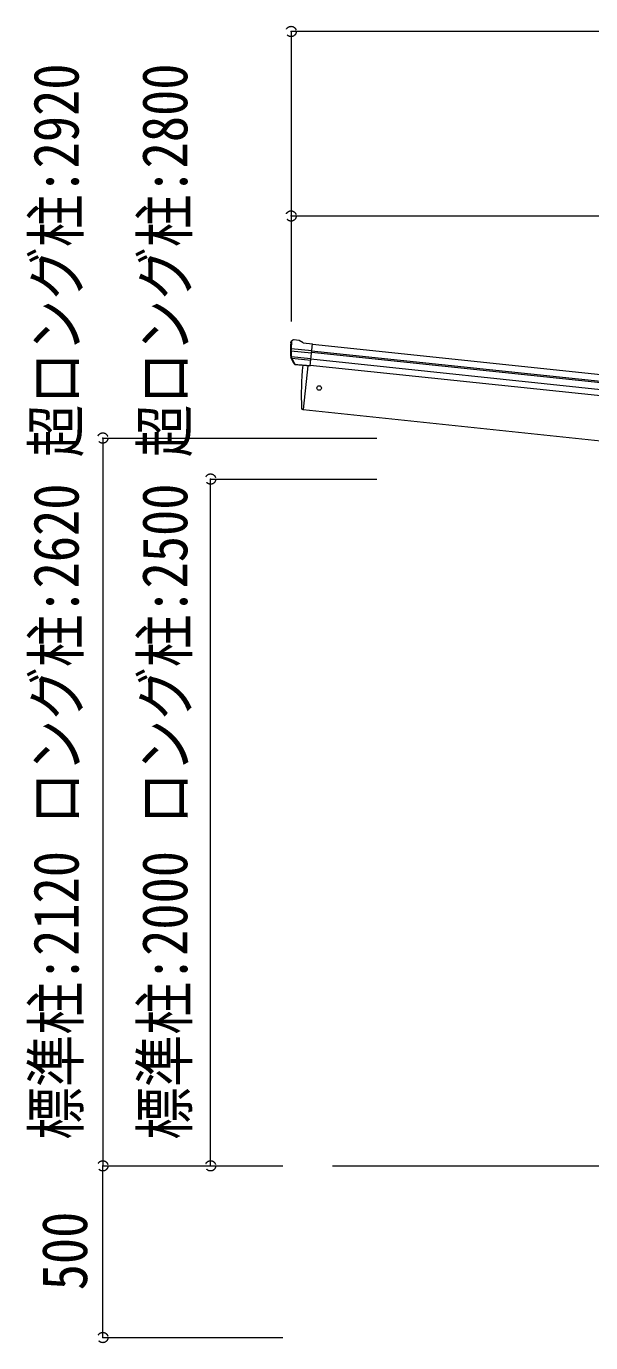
# Model space of a CAD drawing. Units: millimetres at full size, sheet at 1:30; details may follow other scales. Extents: x -20916 to 28483, y -5820 to 5820.
# Drawn here: x 21085 to 22726, y -2122 to 1711 of the extents above; entities that cross this region are included whole.
import ezdxf
from ezdxf.enums import TextEntityAlignment as Align

# ---------------------------------------------------------------- set-up
doc = ezdxf.new("R2010")
doc.units = ezdxf.units.MM
doc.header["$LTSCALE"] = 30
doc.header["$PDMODE"] = 32
doc.header["$PDSIZE"] = 30
doc.linetypes.add('DASHED1', pattern=[1.8, 1.2, -0.6])
doc.layers.add('0-5_DIM1', color=4, linetype='DASHED1', lineweight=9)
doc.layers.add('0-6_OTH_LINE', color=6, linetype='Continuous', lineweight=9)
doc.styles.add('ＭＳ ゴシック', font='')
doc.styles.get('ＭＳ ゴシック').set_extended_font_data('MS Gothic')

msp = doc.modelspace()

# ---------------------------------------------------------------- linework, layer by layer
at = {"layer": '0-5_DIM1', "color": 6, "linetype": 'Continuous'}
for p, q in [((21854.75, 1696.12), (21854.75, 858.84)), ((26107.22, 1696.12), (21854.75, 1696.12)), ((21854.75, 1158.84), (21854.75, 851.44)), ((21854.75, 1158.84), (23972.98, 1158.84)), ((21307.01, 512.21), (22103.98, 512.21)), ((21307.01, 512.21), (21307.01, -1607.28)), ((21620.54, 392.72), (22103.98, 392.72)), ((21620.54, -1607.28), (21620.54, 392.72)), ((21307.01, -1607.28), (21830.98, -1607.28)), ((21620.54, -1607.28), (21830.98, -1607.28)), ((21307.01, -2107.22), (21830.98, -2107.22))]:
    msp.add_line(p, q, dxfattribs=at)
at = {"layer": '0-5_DIM1', "linetype": 'Continuous'}
for p, q in [((21853.77, 789.12), (21854.08, 790.97)), ((21914.69, 765.98), (21854.95, 772.26)), ((21860.34, 797.01), (21855.16, 792.82)), ((21860.34, 797.01), (21860.35, 797.01)), ((21877.5, 796.68), (21864.01, 798.1)), ((21890.33, 789.3), (21878.73, 796.27)), ((21890.33, 789.3), (21916.85, 786.51)), ((21910.06, 721.96), (21916.85, 786.51)), ((23912.72, 574.73), (21916.64, 784.52)), ((21864.21, 727.97), (21854.08, 746.23)), ((21854.47, 766.39), (21914.07, 760.13)), ((21855.31, 749.64), (21912.34, 743.65)), ((21865.26, 728.4), (21855.81, 746.7)), ((21856.7, 744.98), (21911.87, 739.18)), ((23908.21, 531.79), (21912.13, 741.59)), ((23910.31, 551.65), (21914.21, 761.45)), ((23910.74, 555.83), (21914.65, 765.63)), ((21874.26, 725.72), (21866.57, 726.53)), ((21866.71, 726.75), (21910.09, 722.19)), ((21874.51, 725.6), (21874.26, 725.72)), ((21899.85, 722.94), (21874.51, 725.6)), ((21903.18, 722.68), (21889.79, 595.29)), ((21900.12, 723.01), (21899.85, 722.94)), ((21910.06, 721.96), (21900.12, 723.01)), ((21910.37, 724.85), (23906.45, 515.06)), ((21889.79, 595.29), (21887.74, 595.58)), ((21889.79, 595.29), (23817.13, 392.72))]:
    msp.add_line(p, q, dxfattribs=at)
at = {"layer": '0-5_DIM1', "color": 7, "linetype": 'Continuous'}
msp.add_line((21975.71, -1607.28), (23817.13, -1607.28), dxfattribs=at)
at = {"layer": '0-5_DIM1', "linetype": 'Continuous'}
msp.add_circle((21936.59, 657.84), 6.5, dxfattribs=at)
for centre, radius, start, end in [((22054.67, 768.01), 202, 174, 185.86084), ((21809.68, 774.37), 45.32, 354.35482, 357.32878), ((22047.33, 767.47), 192.44, 173.42422, 178.5729), ((21863.49, 793.13), 5, 84.04426, 128.95574), ((21877.18, 793.7), 3, 59.02369, 83.97631), ((21856.71, 747.69), 3, 185.86084, 209), ((21851.68, 766.61), 2.74, 355.56588, 0.97849), ((21854.29, 765.06), 1.35, 82.08073, 84.8395), ((22054.67, 768.01), 200.2, 180.46117, 185.79991), ((21858.47, 748.08), 3, 185.79991, 207.30889), ((21866.82, 729.42), 2.99, 208.99261, 254.7283), ((22784.39, 635.5), 900, 174.35014, 182.36081), ((21888.16, 598.55), 3, 182.36081, 262)]:
    msp.add_arc(centre, radius, start, end, dxfattribs=at)
for centre, major_axis, ratio, start_param, end_param in [((21857.05, 790.49), (2.34, 1.9), 0.995767, 1.5707963, 2.2972137), ((22052.36, 746.06), (20.92, 199.05), 0.994373, 1.5554317, 1.5718064), ((21861.43, 794.03), (-5.88, -1.31), 0.24881, 5.8190815, 5.8226003), ((21856.03, 789.52), (0.87, 5.91), 0.020485, 4.7140547, 5.6117533), ((21864.59, 729.98), (-1.08, 3.13), 0.040856, 4.1415604, 4.1696818), ((21867.02, 729.72), (0.11, 3), 0.642905, 2.0792573, 3.037247), ((21866.96, 729.63), (-3.53, -2.11), 0.650902, 0.9542299, 1.0270405), ((21866.89, 729.52), (-1.66, -2.51), 0.997631, 0.3902369, 0.4789948)]:
    msp.add_ellipse(centre, major_axis=major_axis, ratio=ratio, start_param=start_param, end_param=end_param, dxfattribs=at)
at = {"layer": '0-5_DIM1', "color": 6}
for p in [(21854.75, 1696.12), (21854.75, 1158.84), (21307.01, 512.21), (21620.54, 392.72), (21307.01, -1607.28), (21620.54, -1607.28), (21307.01, -2107.22)]:
    msp.add_point(p, dxfattribs=at)
at = {"layer": '0-6_OTH_LINE'}
msp.add_line((21307.01, -2107.22), (21307.01, -1607.28), dxfattribs=at)

# ---------------------------------------------------------------- texts
at = {"layer": '0-5_DIM1', "color": 7, "style": 'ＭＳ ゴシック', "width": 0.85}
for s, p in [('標準柱:2120 ロング柱:2620 超ロング柱:2920', (21276.38, -1531.23)), ('標準柱:2000 ロング柱:2500 超ロング柱:2800', (21592.46, -1531.23)), ('500', (21301.01, -1969.75))]:
    msp.add_text(s, height=132, rotation=90, dxfattribs=at).set_placement(p, align=Align.BOTTOM_LEFT)

doc.saveas('drawing.dxf')
